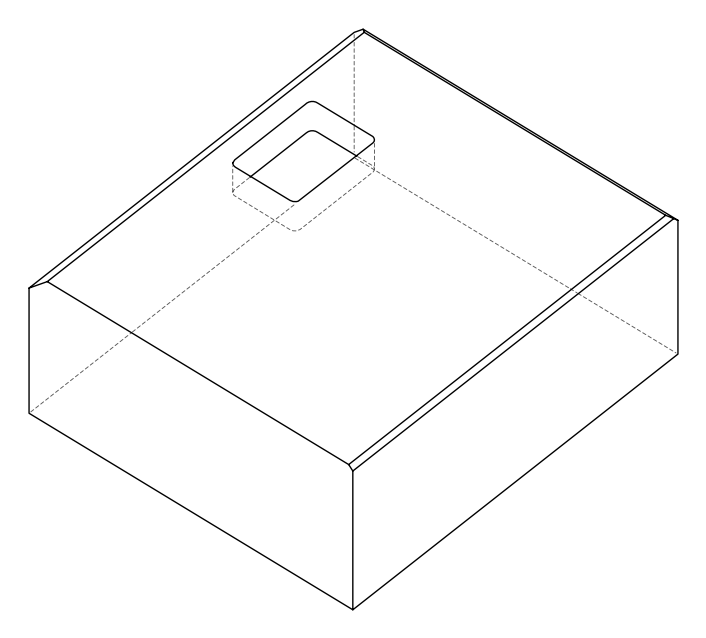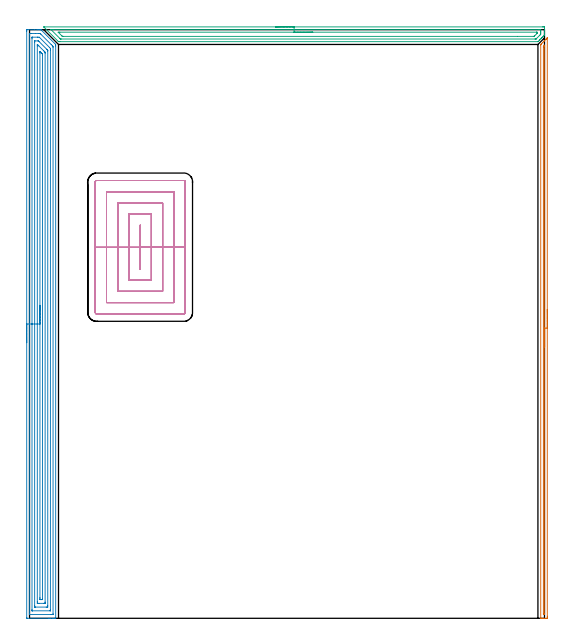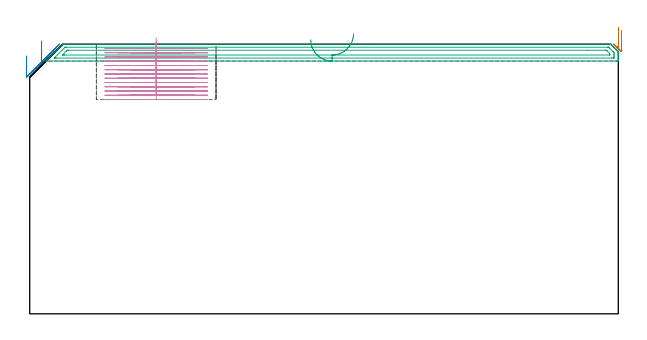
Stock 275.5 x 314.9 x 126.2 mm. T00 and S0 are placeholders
(PLAN: 4 operations, 1 tool changes, 47.1 min)
(1 AREA_MILL | FG_CHAMFER_SURFACE | UGT0205_001 | 5.09 min | 1922 mm3)
(2 AREA_MILL_1 | FG_CHAMFER_SURFACE_1 | UGT0205_001 | 15.27 min | 37833 mm3)
(3 AREA_MILL_2 | FG_CHAMFER_SURFACE_2 | UGT0205_001 | 6.54 min | 8168 mm3)
(4 MILL_RECTANGULAR_POCKET | POCKET_RECTANGULAR_STRAIGHT | NXT0201_009 | Follow Part, ap 2, ae 75% | 20.2 min | 114553 mm3)
(TOOL UGT0205_001 | Chamfer Mill 20 x 3 x 45 deg. | D20 FL50 Z2)
(TOOL NXT0201_009 | ENDMILL 8mm [2P460-0800-NA 1630] | D8 FL26 Z6)
(OP 1 AREA_MILL)
G17 G21 G94 G90
T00 M6
G54
G17 G0 G90 X277. Y165.25 S1061 M3
G43 Z136.2 H0
Z132.7
G94 G1 Y165.212 Z131.828 F250.
Y165.098 Z130.963
Y164.909 Z130.112
Y164.647 Z129.28
Y164.313 Z128.474
Y163.91 Z127.7
Y163.442 Z126.964
Y162.91 Z126.272
Y162.321 Z125.629
Y161.678 Z125.039
Y160.986 Z124.508
Y160.25 Z124.04
Y159.476 Z123.637
Y158.67 Z123.303
Y157.838 Z123.041
Y156.987 Z122.852
Y156.122 Z122.738
Y155.25 Z122.7
Y1.081
X276.999 Y0.624 Z122.701
X276.995 Y0.192 Z122.702
X276.991 Y0.01 Z122.704
X276.57 Y0. Z123.125
X276.039 Z123.658
X275.69 Z124.006
X275.159 Z124.537
X274.81 Z124.885
X274.112 Z125.588
X273.841 Z125.858
X273.496 Y0.001 Z126.194
X273.5 Y0.177 Z126.2
Y306.748
X273.504 Y307.006 Z126.19
X273.694 Y307.194 Z126.005
X273.755 Y307.255 Z125.945
X274.37 Y307.872 Z125.326
X274.588 Y308.088 Z125.112
X275.25 Y308.752 Z124.446
X275.436 Y308.936 Z124.264
X275.482 Y308.982 Z124.218
X276.13 Y309.631 Z123.567
X276.277 Y309.777 Z123.423
X276.376 Y309.876 Z123.324
X276.57 Y310.071 Z123.128
X276.672 Y310.174 Z123.025
X276.89 Y310.391 Z122.809
X276.906 Y310.407 Z122.792
X276.974 Y310.472 Z122.724
X276.995 Y310.483 Z122.704
X277. Y310.472 Z122.7
Y155.25
X275.586 Z124.114
X275.585 Y2.518 Z124.115
Y2.412
X275.583 Y2.369 Z124.117
X275.566 Y2.01 Z124.134
X275.213 Y2.002 Z124.487
X275.003 Z124.697
X274.97 Y2.004 Z124.73
X274.936 Y2.01 Z124.764
X274.921 Y2.016 Z124.779
X274.92 Y2.043 Z124.78
X274.915 Y2.305 Z124.785
X274.914 Y305.407 Z124.786
X274.916 Y305.748 Z124.784
X274.919 Y305.918 Z124.781
X274.921 Y305.957 Z124.779
X274.932 Y305.973 Z124.768
X274.957 Y306.003 Z124.743
X275.029 Y306.078 Z124.671
X275.25 Y306.301 Z124.45
X275.35 Y306.4 Z124.35
X275.473 Y306.521 Z124.227
X275.564 Y306.606 Z124.136
X275.576 Y306.616 Z124.124
X275.579 Y306.564 Z124.121
X275.584 Y306.408 Z124.116
X275.585 Y306.301 Z124.115
X275.586 Y306.163 Z124.114
Y155.25
Y154.378 Z124.152
Y153.514 Z124.266
Y152.662 Z124.455
Y151.83 Z124.717
Y151.024 Z125.051
Y150.25 Z125.454
Y149.514 Z125.923
Y148.822 Z126.454
Y148.179 Z127.043
Y147.59 Z127.686
Y147.059 Z128.378
Y146.59 Z129.114
Y146.187 Z129.888
Y145.853 Z130.694
Y145.591 Z131.526
Y145.402 Z132.378
Y145.288 Z133.243
Y145.25 Z134.114
G0 Z136.2
M5
M2
(OP 2 AREA_MILL_1)
G17 G21 G94 G90
T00 M6
G54
G17 G0 G90 X-1.5 Y147.45 S1061 M3
G43 Z136.2 H0
Z120.7
G94 G1 Y147.488 Z119.828 F250.
Y147.602 Z118.964
Y147.791 Z118.112
Y148.053 Z117.28
Y148.387 Z116.474
Y148.79 Z115.7
Y149.258 Z114.964
Y149.79 Z114.272
Y150.379 Z113.629
Y151.022 Z113.04
Y151.714 Z112.508
Y152.45 Z112.04
Y153.224 Z111.637
Y154.03 Z111.303
Y154.862 Z111.041
Y155.714 Z110.852
Y156.578 Z110.738
Y157.45 Z110.7
Y313.994
X-1.499 Y314.278 Z110.701
X-1.493 Y314.881 Z110.704
X-1.492 Y314.893 Z110.706
X-0.891 Y314.9 Z111.306
X2.679 Z114.874
X4.115 Z116.312
X4.465 Z116.66
X5.163 Z117.363
X5.901 Z118.1
X6.078 Y314.897 Z118.27
X6.112 Y314.89 Z118.305
X6.25 Y314.75 Z118.449
X13.871 Y307.13 Z126.07
X13.995 Y307.006 Z126.191
X14. Y306.236 Z126.2
Y0.175
X13.997 Y0.01 Z126.188
X13.972 Y0.005 Z126.163
X13.938 Y0.003 Z126.129
X13.524 Y0. Z125.723
X13.197 Z125.397
X12.499 Z124.694
X11.257 Z123.454
X10.713 Z122.908
X10.092 Z122.288
X-1.164 Y0.001 Z111.034
X-1.492 Y0.01 Z110.706
X-1.499 Y0.337 Z110.699
Y0.351
X-1.5 Y157.45 Z110.7
X-0.086 Z112.114
Y312.578
X-0.085 Y312.665 Z112.115
X-0.081 Y312.839 Z112.119
X-0.079 Y312.884 Z112.121
X-0.073 Y312.891 Z112.127
X-0.049 Y312.895 Z112.151
X0.001 Y312.897 Z112.201
X0.486 Y312.9 Z112.686
X0.894 Z113.094
X3.164 Z115.364
X4.949 Z117.149
X5.357 Y312.898 Z117.557
X5.493 Y312.895 Z117.693
X5.602 Y312.89 Z117.802
X5.662 Y312.877 Z117.862
X5.705 Y312.836 Z117.905
X6.058 Y312.491 Z118.258
X11.606 Y306.944 Z123.806
X12.311 Y306.236 Z124.511
X12.499 Y306.039 Z124.699
X12.579 Y305.947 Z124.779
X12.586 Y305.342 Z124.786
Y2.322
X12.585 Y2.235 Z124.785
X12.581 Y2.061 Z124.781
X12.579 Y2.016 Z124.779
X12.572 Y2.01 Z124.772
X12.549 Y2.006 Z124.749
X12.499 Y2.003 Z124.699
X12.014 Y2. Z124.214
X11.606 Z123.806
X0.001 Y2.001 Z112.201
X-0.057 Y2.002 Z112.143
X-0.073 Y2.005 Z112.127
X-0.077 Y2.008 Z112.123
X-0.08 Y2.032 Z112.12
X-0.083 Y2.148 Z112.117
X-0.086 Y2.496 Z112.114
Y157.45
X1.328 Z113.528
X1.329 Y310.269 Z113.529
X1.33 Y310.704 Z113.53
X1.332 Y310.818 Z113.532
X1.335 Y310.873 Z113.535
X1.343 Y310.89 Z113.543
X1.395 Y310.893 Z113.595
X1.592 Y310.899 Z113.792
X4.269 Y310.9 Z116.469
X4.465 Y310.898 Z116.665
X5.171 Y310.89 Z117.371
X5.357 Y310.738 Z117.557
X5.395 Y310.704 Z117.595
X10.713 Y305.387 Z122.913
X10.756 Y305.342 Z122.956
X11.164 Y304.891 Z123.364
X11.168 Y304.449 Z123.368
X11.171 Y303.991 Z123.371
Y4.631
X11.17 Y4.196 Z123.37
X11.168 Y4.082 Z123.368
X11.165 Y4.028 Z123.365
X11.157 Y4.01 Z123.357
X11.105 Y4.007 Z123.305
X10.908 Y4.001 Z123.108
X1.591 Y4. Z113.791
X1.46 Y4.002 Z113.66
X1.356 Y4.008 Z113.556
X1.334 Y4.012 Z113.534
X1.332 Y4.018 Z113.532
X1.33 Y4.043 Z113.53
X1.329 Y4.196 Z113.529
X1.328 Y4.655 Z113.528
Y157.45
X2.743 Z114.943
Y308.023
X2.749 Y308.847 Z114.949
X2.756 Y308.89 Z114.956
X2.806 Y308.895 Z115.006
X2.915 Y308.898 Z115.115
X4.482 Y308.9 Z116.682
X4.7 Y308.89 Z116.9
X4.76 Y308.879 Z116.96
X4.905 Y308.741 Z117.105
X5.086 Y308.564 Z117.286
X9.203 Y304.449 Z121.403
X9.477 Y304.17 Z121.677
X9.658 Y303.982 Z121.858
X9.751 Y303.873 Z121.951
X9.753 Y303.826 Z121.953
X9.757 Y303.619 Z121.957
Y303.555
Y6.877
X9.751 Y6.053 Z121.951
X9.744 Y6.01 Z121.944
X9.694 Y6.006 Z121.894
X9.585 Y6.002 Z121.785
X9.366 Y6. Z121.566
X8.928 Z121.128
X3.127 Z115.327
X2.912 Y6.002 Z115.112
X2.805 Y6.005 Z115.005
X2.757 Y6.01 Z114.957
X2.75 Y6.042 Z114.95
X2.743 Y6.813 Z114.943
Y6.877
Y157.45
X4.157 Z116.357
Y306.236
X4.158 Y306.543 Z116.358
X4.163 Y306.851 Z116.363
X4.164 Y306.886 Z116.364
X4.176 Y306.89 Z116.376
X4.216 Y306.892 Z116.416
X4.297 Y306.89 Z116.497
X4.465 Y306.728 Z116.665
X4.965 Y306.236 Z117.165
X7.646 Y303.555 Z119.846
X8.035 Y303.161 Z120.235
X8.283 Y302.906 Z120.483
X8.336 Y302.841 Z120.536
X8.339 Y302.764 Z120.539
X8.341 Y302.661 Z120.541
X8.343 Y302.354 Z120.543
Y8.664
X8.342 Y8.358 Z120.542
X8.337 Y8.049 Z120.537
X8.336 Y8.015 Z120.536
X8.324 Y8.01 Z120.524
X8.284 Y8.005 Z120.484
X8.201 Y8.002 Z120.401
X8.035 Y8. Z120.235
X7.806 Z120.006
X5.128 Z117.328
X4.465 Y8.002 Z116.665
X4.232 Y8.004 Z116.432
X4.174 Y8.01 Z116.374
X4.164 Y8.026 Z116.364
X4.161 Y8.074 Z116.361
X4.158 Y8.664 Z116.358
X4.157 Y8.972 Z116.357
Y157.45
X5.571 Z117.771
Y302.447
X5.572 Y302.661 Z117.772
X5.577 Y303.15 Z117.777
X5.578 Y303.162 Z117.778
X5.604 Y303.14 Z117.804
X5.675 Y303.074 Z117.875
X5.814 Y302.938 Z118.014
X6.091 Y302.661 Z118.291
X6.25 Y302.502 Z118.45
X6.616 Y302.134 Z118.816
X6.798 Y301.947 Z118.998
X6.888 Y301.852 Z119.088
X6.922 Y301.809 Z119.122
X6.923 Y301.768 Z119.123
X6.928 Y301.089 Z119.128
Y10.451
X6.926 Y10.112 Z119.126
X6.924 Y10.028 Z119.124
X6.923 Y10.014 Z119.123
X6.905 Y10.01 Z119.105
X6.851 Y10.005 Z119.051
X6.7 Y10.001 Z118.9
X6.25 Z118.45
X5.806 Y10.002 Z118.006
X5.62 Y10.008 Z117.82
X5.58 Y10.01 Z117.78
X5.577 Y10.079 Z117.777
X5.573 Y10.235 Z117.773
X5.572 Y10.451 Z117.772
X5.571 Y11.131 Z117.771
Y157.45
Y158.322 Z117.809
Y159.187 Z117.923
Y160.038 Z118.112
Y160.87 Z118.374
Y161.676 Z118.708
Y162.45 Z119.111
Y163.186 Z119.58
Y163.878 Z120.111
Y164.521 Z120.7
Y165.11 Z121.343
Y165.642 Z122.035
Y166.11 Z122.771
Y166.513 Z123.545
Y166.847 Z124.351
Y167.109 Z125.183
Y167.298 Z126.035
Y167.412 Z126.9
Y167.45 Z127.771
G0 Z136.2
M5
M2
(OP 3 AREA_MILL_2)
G17 G21 G94 G90
T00 M6
G54
G17 G0 G90 X131.55 Y316.4 S1061 M3
G43 Z136.2 H0
Z128.3
G94 G1 X131.588 Z127.428 F250.
X131.702 Z126.563
X131.891 Z125.712
X132.153 Z124.88
X132.487 Z124.074
X132.89 Z123.3
X133.358 Z122.564
X133.89 Z121.872
X134.479 Z121.229
X135.122 Z120.64
X135.814 Z120.108
X136.55 Z119.64
X137.324 Z119.237
X138.13 Z118.903
X138.962 Z118.641
X139.813 Z118.452
X140.678 Z118.338
X141.55 Z118.3
X274.465
X274.901 Y316.399 Z118.301
X275.332 Y316.395 Z118.302
X275.49 Y316.391 Z118.305
X275.5 Y315.97 Z118.725
Y314.511 Z120.185
Y313.33 Z121.365
Y312.462 Z122.237
Y312.01 Z122.69
X275.499 Y312.001 Z122.698
X275.496 Y311.996 Z122.703
X275.465 Y311.965 Z122.734
X275.072 Y311.57 Z123.127
X274.548 Y311.048 Z123.651
X274.306 Y310.805 Z123.892
X274.191 Y310.69 Z124.007
X274.009 Y310.509 Z124.191
X273.86 Y310.36 Z124.34
X273.751 Y310.25 Z124.447
X273.712 Y310.211 Z124.487
X273.014 Y309.514 Z125.186
X272.872 Y309.37 Z125.327
X272.82 Y309.319 Z125.379
X272.196 Y308.697 Z126.003
X271.995 Y308.504 Z126.189
X271.779 Y308.5 Z126.2
X16.226
X15.494 Y308.504 Z126.189
X15.481 Y308.515 Z126.178
X15.335 Y308.664 Z126.034
X7.92 Y316.079 Z118.62
X7.753 Y316.25 Z118.45
X7.619 Y316.393 Z118.306
X7.753 Y316.4 Z118.3
X141.55
Y314.986 Z119.714
X272.331
X273.117 Y314.985 Z119.715
X273.224 Y314.984 Z119.716
X273.468 Y314.979 Z119.721
X273.49 Y314.9 Z119.8
X273.496 Y314.716 Z119.984
X273.499 Y314.21 Z120.49
X273.5 Y313.832 Z120.868
X273.499 Y313.33 Z121.37
X273.498 Y312.955 Z121.745
X273.49 Y312.45 Z122.25
X273.308 Y312.262 Z122.438
X273.117 Y312.068 Z122.632
X271.333 Y310.283 Z124.417
X271.093 Y310.047 Z124.653
X270.997 Y309.955 Z124.745
X270.969 Y309.931 Z124.769
X270.931 Y309.921 Z124.779
X270.834 Y309.919 Z124.781
X270.441 Y309.915 Z124.785
X17.013 Y309.914 Z124.786
X16.62 Y309.917 Z124.783
X16.572 Y309.919 Z124.781
X16.551 Y309.921 Z124.779
X16.521 Y309.941 Z124.759
X16.389 Y310.066 Z124.634
X16.227 Y310.224 Z124.476
X11.555 Y314.896 Z119.804
X11.524 Y314.929 Z119.771
X11.495 Y314.965 Z119.735
X11.486 Y314.979 Z119.721
X11.503 Y314.98 Z119.72
X11.767 Y314.985 Z119.715
X11.873
X12.659 Y314.986 Z119.714
X141.55
Y313.572 Z121.128
X271.333 Y313.571 Z121.129
X271.415 Y313.569 Z121.131
X271.478 Y313.566 Z121.134
X271.49 Y313.564 Z121.136
X271.494 Y313.541 Z121.159
X271.497 Y313.494 Z121.206
X271.499 Y313.33 Z121.37
Y313.167 Z121.533
X271.493 Y313.001 Z121.699
X271.488 Y312.899 Z121.801
X271.448 Y312.856 Z121.844
X271.333 Y312.734 Z121.966
X270.305 Y311.704 Z122.996
X270.169 Y311.57 Z123.13
X269.959 Y311.368 Z123.332
X269.928 Y311.34 Z123.36
X269.875 Y311.335 Z123.365
X269.791 Y311.331 Z123.369
X269.549 Y311.329 Z123.371
X261.097
X18.255
X18.011 Y311.33 Z123.37
X17.766 Y311.332 Z123.368
X17.604 Y311.336 Z123.364
X17.567 Y311.344 Z123.356
X17.545 Y311.362 Z123.338
X17.5 Y311.403 Z123.297
X17.33 Y311.57 Z123.13
X17.119 Y311.78 Z122.92
X15.335 Y313.566 Z121.134
X15.334 Y313.57 Z121.13
X15.982 Y313.571 Z121.129
X16.227 Y313.572 Z121.128
X141.55
X142.422 Z121.166
X143.286 Z121.28
X144.138 Z121.469
X144.97 Z121.732
X145.776 Z122.065
X146.55 Z122.468
X147.286 Z122.937
X147.978 Z123.468
X148.621 Z124.057
X149.21 Z124.701
X149.741 Z125.393
X150.21 Z126.128
X150.613 Z126.902
X150.947 Z127.708
X151.209 Z128.54
X151.398 Z129.392
X151.512 Z130.257
X151.55 Z131.128
G0 Z136.2
M5
M2
(OP 4 MILL_RECTANGULAR_POCKET)
G17 G21 G94 G90
T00 M6
G54
G17 G0 G90 X59.2 Y203.218 S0 M3
G43 Z136.2 H1
Z129.2
G94 G1 Y210.2 Z127.329 F250.
Y198.55 Z124.208
Y186.9 F500.
Y210.2
Y198.55
X65.2
Y216.2
X53.2
Y180.9
X65.2
Y198.55
X71.2
Y222.2
X47.2
Y174.9
X71.2
Y198.55
X77.2
Y228.2
X41.2
Y168.9
X77.2
Y198.55
X83.2
Y233.6
G3 X82.6 Y234.2 R0.6
G1 X35.8
G3 X35.2 Y233.6 R0.6
G1 Y163.5
G3 X35.8 Y162.9 R0.6
G1 X82.6
G3 X83.2 Y163.5 R0.6
G1 Y198.55
Y199.55
G0 X59.2 Y203.218 Z127.208
G1 Y210.2 Z125.337 F250.
Y198.55 Z122.215
Y186.9 F500.
Y210.2
Y198.55
X65.2
Y216.2
X53.2
Y180.9
X65.2
Y198.55
X71.2
Y222.2
X47.2
Y174.9
X71.2
Y198.55
X77.2
Y228.2
X41.2
Y168.9
X77.2
Y198.55
X83.2
Y233.6
G3 X82.6 Y234.2 R0.6
G1 X35.8
G3 X35.2 Y233.6 R0.6
G1 Y163.5
G3 X35.8 Y162.9 R0.6
G1 X82.6
G3 X83.2 Y163.5 R0.6
G1 Y198.55
Y199.55
G0 X59.2 Y203.218 Z125.215
G1 Y210.2 Z123.345 F250.
Y198.55 Z120.223
Y186.9 F500.
Y210.2
Y198.55
X65.2
Y216.2
X53.2
Y180.9
X65.2
Y198.55
X71.2
Y222.2
X47.2
Y174.9
X71.2
Y198.55
X77.2
Y228.2
X41.2
Y168.9
X77.2
Y198.55
X83.2
Y233.6
G3 X82.6 Y234.2 R0.6
G1 X35.8
G3 X35.2 Y233.6 R0.6
G1 Y163.5
G3 X35.8 Y162.9 R0.6
G1 X82.6
G3 X83.2 Y163.5 R0.6
G1 Y198.55
Y199.55
G0 X59.26 Y203.458 Z123.223
G1 Y210.26 Z121.401 F250.
X59.14 Z121.368
Y198.55 Z118.231
Y186.84 F500.
X59.26
Y210.26
X59.14
Y198.55
X53.2
Y180.9
X65.2
Y216.2
X53.2
Y198.55
X47.2
Y174.9
X71.2
Y222.2
X47.2
Y198.55
X41.2
Y168.9
X77.2
Y228.2
X41.2
Y198.55
X35.2
Y163.5
G3 X35.8 Y162.9 R0.6
G1 X82.6
G3 X83.2 Y163.5 R0.6
G1 Y233.6
G3 X82.6 Y234.2 R0.6
G1 X35.8
G3 X35.2 Y233.6 R0.6
G1 Y198.55
Y197.55
G0 X59.26 Y203.458 Z121.231
G1 Y210.26 Z119.408 F250.
X59.14 Z119.376
Y198.55 Z116.238
Y186.84 F500.
X59.26
Y210.26
X59.14
Y198.55
X53.2
Y180.9
X65.2
Y216.2
X53.2
Y198.55
X47.2
Y174.9
X71.2
Y222.2
X47.2
Y198.55
X41.2
Y168.9
X77.2
Y228.2
X41.2
Y198.55
X35.2
Y163.5
G3 X35.8 Y162.9 R0.6
G1 X82.6
G3 X83.2 Y163.5 R0.6
G1 Y233.6
G3 X82.6 Y234.2 R0.6
G1 X35.8
G3 X35.2 Y233.6 R0.6
G1 Y198.55
Y197.55
G0 X59.2 Y203.218 Z119.238
G1 Y210.2 Z117.368 F250.
Y198.55 Z114.246
Y186.9 F500.
Y210.2
Y198.55
X65.2
Y216.2
X53.2
Y180.9
X65.2
Y198.55
X71.2
Y222.2
X47.2
Y174.9
X71.2
Y198.55
X77.2
Y228.2
X41.2
Y168.9
X77.2
Y198.55
X83.2
Y233.6
G3 X82.6 Y234.2 R0.6
G1 X35.8
G3 X35.2 Y233.6 R0.6
G1 Y163.5
G3 X35.8 Y162.9 R0.6
G1 X82.6
G3 X83.2 Y163.5 R0.6
G1 Y198.55
Y199.55
G0 X59.26 Y203.458 Z117.246
G1 Y210.26 Z115.424 F250.
X59.14 Z115.391
Y198.55 Z112.254
Y186.84 F500.
X59.26
Y210.26
X59.14
Y198.55
X53.2
Y180.9
X65.2
Y216.2
X53.2
Y198.55
X47.2
Y174.9
X71.2
Y222.2
X47.2
Y198.55
X41.2
Y168.9
X77.2
Y228.2
X41.2
Y198.55
X35.2
Y163.5
G3 X35.8 Y162.9 R0.6
G1 X82.6
G3 X83.2 Y163.5 R0.6
G1 Y233.6
G3 X82.6 Y234.2 R0.6
G1 X35.8
G3 X35.2 Y233.6 R0.6
G1 Y198.55
Y197.55
G0 X59.2 Y203.218 Z115.254
G1 Y210.2 Z113.383 F250.
Y198.55 Z110.262
Y186.9 F500.
Y210.2
Y198.55
X65.2
Y216.2
X53.2
Y180.9
X65.2
Y198.55
X71.2
Y222.2
X47.2
Y174.9
X71.2
Y198.55
X77.2
Y228.2
X41.2
Y168.9
X77.2
Y198.55
X83.2
Y233.6
G3 X82.6 Y234.2 R0.6
G1 X35.8
G3 X35.2 Y233.6 R0.6
G1 Y163.5
G3 X35.8 Y162.9 R0.6
G1 X82.6
G3 X83.2 Y163.5 R0.6
G1 Y198.55
Y199.55
G0 X59.2 Y203.218 Z113.262
G1 Y210.2 Z111.391 F250.
Y198.55 Z108.269
Y186.9 F500.
Y210.2
Y198.55
X65.2
Y216.2
X53.2
Y180.9
X65.2
Y198.55
X71.2
Y222.2
X47.2
Y174.9
X71.2
Y198.55
X77.2
Y228.2
X41.2
Y168.9
X77.2
Y198.55
X83.2
Y233.6
G3 X82.6 Y234.2 R0.6
G1 X35.8
G3 X35.2 Y233.6 R0.6
G1 Y163.5
G3 X35.8 Y162.9 R0.6
G1 X82.6
G3 X83.2 Y163.5 R0.6
G1 Y198.55
Y199.55
G0 X59.2 Y203.218 Z111.269
G1 Y210.2 Z109.399 F250.
Y198.55 Z106.277
Y186.9 F500.
Y210.2
Y198.55
X65.2
Y216.2
X53.2
Y180.9
X65.2
Y198.55
X71.2
Y222.2
X47.2
Y174.9
X71.2
Y198.55
X77.2
Y228.2
X41.2
Y168.9
X77.2
Y198.55
X83.2
Y233.6
G3 X82.6 Y234.2 R0.6
G1 X35.8
G3 X35.2 Y233.6 R0.6
G1 Y163.5
G3 X35.8 Y162.9 R0.6
G1 X82.6
G3 X83.2 Y163.5 R0.6
G1 Y198.55
Y199.55
G0 X59.2 Y203.218 Z109.277
G1 Y210.2 Z107.406 F250.
Y198.55 Z104.285
Y186.9 F500.
Y210.2
Y198.55
X65.2
Y216.2
X53.2
Y180.9
X65.2
Y198.55
X71.2
Y222.2
X47.2
Y174.9
X71.2
Y198.55
X77.2
Y228.2
X41.2
Y168.9
X77.2
Y198.55
X83.2
Y233.6
G3 X82.6 Y234.2 R0.6
G1 X35.8
G3 X35.2 Y233.6 R0.6
G1 Y163.5
G3 X35.8 Y162.9 R0.6
G1 X82.6
G3 X83.2 Y163.5 R0.6
G1 Y198.55
Y199.55
G0 X59.2 Y203.218 Z107.285
G1 Y210.2 Z105.414 F250.
Y198.55 Z102.292
Y186.9 F500.
Y210.2
Y198.55
X65.2
Y216.2
X53.2
Y180.9
X65.2
Y198.55
X71.2
Y222.2
X47.2
Y174.9
X71.2
Y198.55
X77.2
Y228.2
X41.2
Y168.9
X77.2
Y198.55
X83.2
Y233.6
G3 X82.6 Y234.2 R0.6
G1 X35.8
G3 X35.2 Y233.6 R0.6
G1 Y163.5
G3 X35.8 Y162.9 R0.6
G1 X82.6
G3 X83.2 Y163.5 R0.6
G1 Y198.55
Y199.55
G0 X59.2 Y203.218 Z105.292
G1 Y210.2 Z103.422 F250.
Y198.55 Z100.3
Y186.9 F500.
Y210.2
Y198.55
X65.2
Y216.2
X53.2
Y180.9
X65.2
Y198.55
X71.2
Y222.2
X47.2
Y174.9
X71.2
Y198.55
X77.2
Y228.2
X41.2
Y168.9
X77.2
Y198.55
X83.2
Y233.6
G3 X82.6 Y234.2 R0.6
G1 X35.8
G3 X35.2 Y233.6 R0.6
G1 Y163.5
G3 X35.8 Y162.9 R0.6
G1 X82.6
G3 X83.2 Y163.5 R0.6
G1 Y198.55
Y199.55
G0 Z136.2
M5
M2
